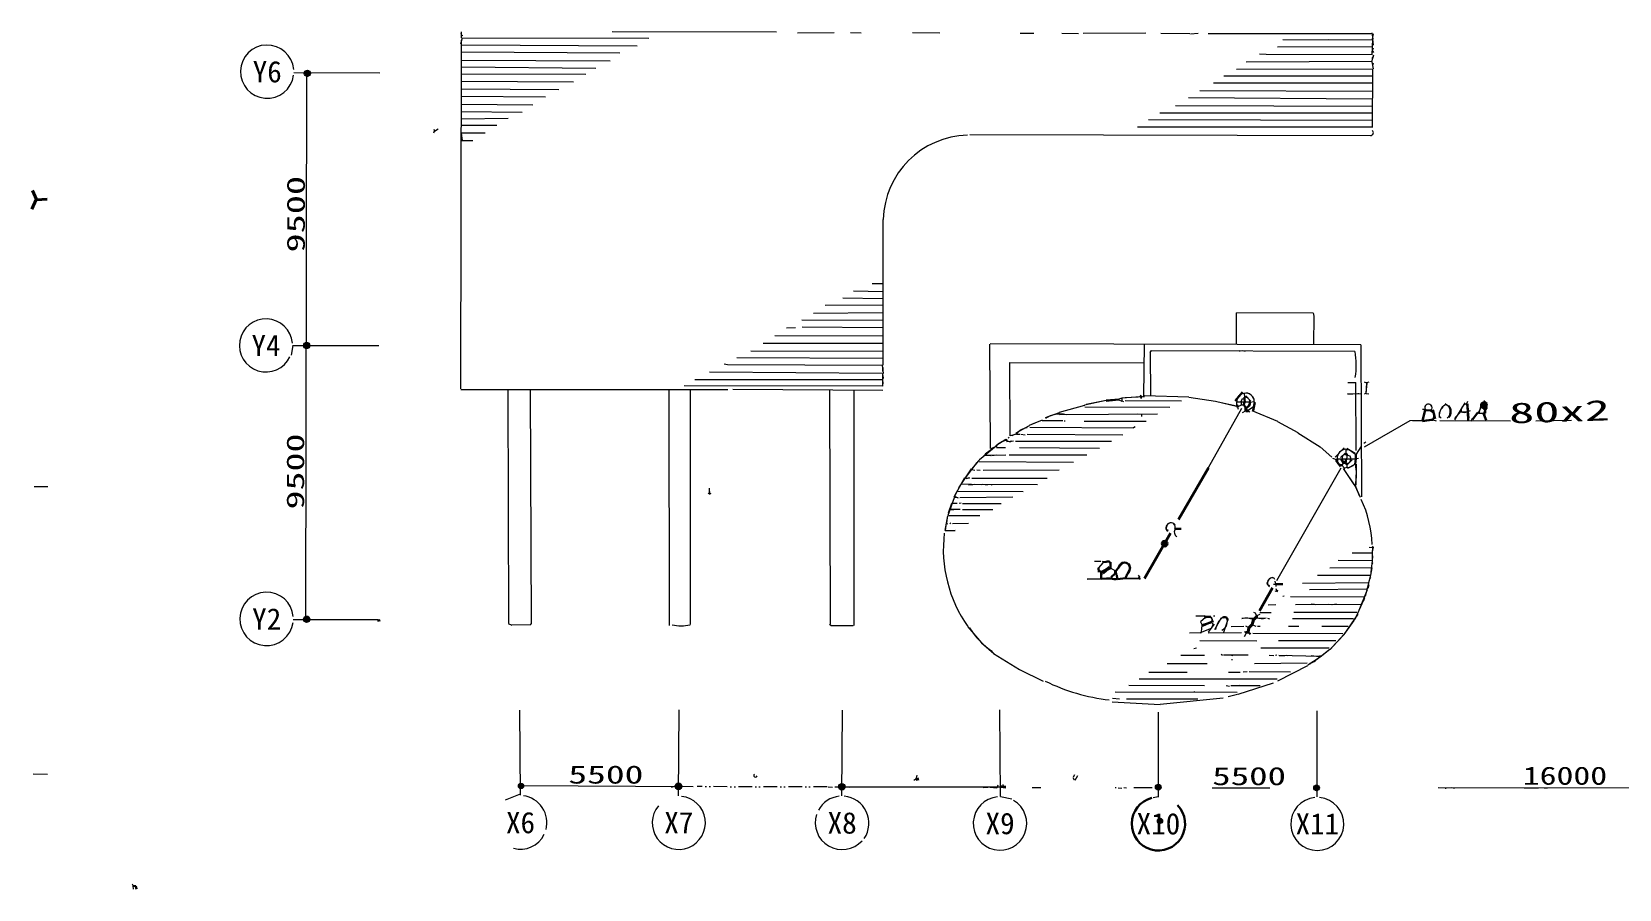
# Model space of a CAD drawing. Header units: millimetres. Extents: x -35814 to 127651, y -10134 to 104094.
# Drawn here: x -35814 to 19084, y 25374 to 55031 of the extents above; entities that cross this region are included whole.
import ezdxf
from ezdxf.enums import TextEntityAlignment as Align

# ---------------------------------------------------------------- set-up
doc = ezdxf.new("R2010")
doc.units = ezdxf.units.MM
doc.linetypes.add('PHANTOM', pattern=[863.875215, 473.397881, -130.159111, 0, -130.159111, 0, -130.159111])
for name, color, linetype, lineweight in [('A_HATCH', 252, 'CONTINUOUS', 15), ('A_MED', 9, 'CONTINUOUS', 20), ('A_THIN', 8, 'CONTINUOUS', 15), ('AXIS', 1, 'CONTINUOUS', 15), ('AXIS_SYM', 1, 'CONTINUOUS', 20), ('AXIS_TEXT', 1, 'CONTINUOUS', 13), ('CHECK', 2, 'CONTINUOUS', 40), ('DIM', 3, 'CONTINUOUS', 15), ('DIM_TEXT', 3, 'CONTINUOUS', 13), ('FRAME', 8, 'CONTINUOUS', 80), ('L_PHANTOM', 34, 'PHANTOM', 9), ('P_R', 5, 'CONTINUOUS', 40), ('P_R_MARK', 5, 'CONTINUOUS', 25), ('P_SIZE', 140, 'CONTINUOUS', 13), ('SYM', 4, 'CONTINUOUS', 25), ('TEXT_SHAPE', 7, 'CONTINUOUS', 30)]:
    doc.layers.add(name, color=color, linetype=linetype, lineweight=lineweight)
doc.styles.add('JP', font='msgothic.ttc')

msp = doc.modelspace()

# ---------------------------------------------------------------- hatches: boundary and pattern name
at = {"layer": 'DIM'}
h = msp.add_hatch(color=7, dxfattribs=at)
h.dxf.hatch_style = 1
edge = h.paths.add_edge_path()
edge.add_arc((-26280, 53591), 108, 0, 360)
h = msp.add_hatch(color=7, dxfattribs=at)
h.dxf.hatch_style = 1
edge = h.paths.add_edge_path()
edge.add_arc((-26307, 44179), 108, 0, 360)
h = msp.add_hatch(color=7, dxfattribs=at)
h.dxf.hatch_style = 1
edge = h.paths.add_edge_path()
edge.add_arc((-26309, 34712), 110, 0, 360)
h = msp.add_hatch(color=7, dxfattribs=at)
h.dxf.hatch_style = 1
edge = h.paths.add_edge_path()
edge.add_arc((-18895, 28944), 90, 0, 360)
h = msp.add_hatch(color=7, dxfattribs=at)
h.dxf.hatch_style = 1
edge = h.paths.add_edge_path()
edge.add_arc((-13451, 28934), 115, 0, 360)
h = msp.add_hatch(color=7, dxfattribs=at)
h.dxf.hatch_style = 1
edge = h.paths.add_edge_path()
edge.add_arc((-7802, 28920), 112, 0, 360)
h = msp.add_hatch(color=7, dxfattribs=at)
h.dxf.hatch_style = 1
edge = h.paths.add_edge_path()
edge.add_arc((3143, 28901), 99.1, 0, 360)
h = msp.add_hatch(color=7, dxfattribs=at)
h.dxf.hatch_style = 1
edge = h.paths.add_edge_path()
edge.add_arc((8615, 28880), 97.3, 0, 360)
h = msp.add_hatch(color=7, dxfattribs=at)
h.dxf.hatch_style = 1
edge = h.paths.add_edge_path()
edge.add_arc((3203, 27739), 90, 0, 360)
at = {"layer": 'TEXT_SHAPE'}
h = msp.add_hatch(color=7, dxfattribs=at)
h.dxf.hatch_style = 1
edge = h.paths.add_edge_path()
edge.add_arc((14405, 42114), 99.1, 0, 360)
h = msp.add_hatch(color=7, dxfattribs=at)
h.dxf.hatch_style = 1
edge = h.paths.add_edge_path()
edge.add_arc((3365, 37328), 95.4, 0, 360)

# ---------------------------------------------------------------- linework, layer by layer
at = {"layer": 'A_HATCH', "lineweight": 15}
for p, q in [((-20948, 54579), (-14883, 54546)), ((-20939, 54820), (-14477, 54813)), ((10542, 54512), (7267, 54503)), ((-20957, 54053), (-15812, 54026)), ((-20957, 53818), (-16302, 53774)), ((-20956, 54335), (-15474, 54298)), ((10537, 54004), (6186, 53978)), ((6879, 54251), (10538, 54240)), ((-20958, 53324), (-17079, 53300)), ((-20957, 53572), (-16657, 53560)), ((5054, 53260), (10541, 53265)), ((5409, 53505), (10541, 53504)), ((5848, 53738), (10541, 53751)), ((-20962, 52801), (-18042, 52785)), ((-20958, 53061), (-17586, 53028)), ((4193, 52755), (10545, 52716)), ((4581, 52996), (10545, 52977)), ((-20959, 52268), (-18853, 52254)), ((-20958, 52529), (-18481, 52509)), ((-19342, 52027), (-20959, 52011)), ((-19731, 51787), (-20947, 51791)), ((-20137, 51525), (-20960, 51529)), ((-7768, 45834), (-6396, 45811)), ((-7396, 46068), (-6388, 46044)), ((-6397, 45311), (-8782, 45288)), ((-10116, 44520), (-6389, 44510)), ((-6389, 44786), (-9170, 44810)), ((-6390, 43969), (-10944, 43982)), ((-10522, 44265), (-6398, 44259)), ((-11755, 43522), (-6403, 43496)), ((-6390, 43734), (-11434, 43756)), ((-6404, 42987), (-12886, 42993)), ((-6403, 43216), (-12380, 43253)), ((-6387, 42626), (-11570, 42659)), ((-1303, 41353), (2289, 41334)), ((-1797, 40867), (1529, 40869)), ((-1662, 40655), (1107, 40632)), ((-1392, 41108), (1917, 41095)), ((667, 40389), (-2017, 40382)), ((-3791, 39141), (-1529, 39132)), ((-3724, 38921), (-1884, 38943)), ((-3623, 38716), (-2289, 38717)), ((-3623, 38507), (-2576, 38504)), ((-3032, 38286), (-4113, 38286)), ((6417, 34232), (9524, 34217)), ((9051, 33713), (6687, 33710)), ((9287, 33968), (7295, 33963)), ((8290, 33188), (6467, 33173)), ((7716, 32884), (6281, 32889))]:
    msp.add_line(p, q, dxfattribs=at)
at = {"layer": 'A_HATCH', "lineweight": 20}
msp.add_line((-6388, 45573), (-8376, 45562), dxfattribs=at)
at = {"layer": 'A_MED', "lineweight": 20}
for p, q in [((-20960, 55029), (-20960, 54826)), ((10527, 54993), (10562, 54774)), ((-20928, 54823), (-20982, 54597)), ((10542, 54228), (10559, 54770)), ((10581, 54217), (10521, 53996)), ((10533, 53990), (10576, 53743)), ((8494, 45304), (8522, 45189)), ((-26789, 44178), (-26843, 43840)), ((2897, 44002), (2846, 43941)), ((2859, 43938), (2875, 42452)), ((5975, 43974), (5942, 44008)), ((-6410, 43498), (-6372, 43216)), ((-6387, 42771), (-6386, 43211)), ((10359, 42890), (10320, 42520)), ((10428, 42908), (10343, 42893)), ((-13049, 42658), (-13045, 34529)), ((-8227, 42632), (-8209, 34545)), ((1883, 42354), (1781, 42322)), ((2526, 42402), (1884, 42362)), ((2671, 42406), (2003, 42373)), ((2670, 42453), (4198, 42401)), ((10175, 42498), (9685, 42507)), ((6021, 42006), (4872, 39948)), ((11846, 41570), (10257, 40663)), ((15323, 41566), (12875, 41576)), ((17433, 41588), (16201, 41566)), ((7241, 36050), (9462, 39947)), ((-12385, 39251), (-12377, 39032)), ((-12384, 39201), (-12384, 39082)), ((1060, 36460), (1175, 36343)), ((1241, 36673), (1068, 36478)), ((1242, 36672), (1077, 36493)), ((1474, 36492), (1665, 36383)), ((1915, 36680), (2100, 36637)), ((2453, 36237), (2505, 36153)), ((679, 36100), (2503, 36118)), ((1169, 36105), (679, 36099)), ((2469, 36117), (2013, 36116)), ((-19335, 34567), (-19213, 34508)), ((-19210, 34523), (-18568, 34532)), ((-18565, 34521), (-18532, 34561)), ((-8223, 34541), (-8173, 34490)), ((-8169, 34494), (-7405, 34494)), ((4864, 34240), (6025, 34257)), ((1549, 31857), (3207, 31765)), ((5387, 31984), (3208, 31760)), ((5886, 32110), (5555, 32033)), ((-5239, 29182), (-5306, 29130)), ((-5205, 29315), (-5242, 29180))]:
    msp.add_line(p, q, dxfattribs=at)
msp.add_arc((-13369, 35857), 1372, 257.4182, 283.5825, dxfattribs=at)
at = {"layer": 'A_THIN', "lineweight": 15}
for p, q in [((-20976, 54978), (-20958, 54911)), ((-20959, 54914), (-20908, 54898)), ((-10054, 55017), (-15743, 55031)), ((-9328, 54999), (-8062, 55009)), ((-7505, 55005), (-7133, 54995)), ((-4415, 54987), (-5361, 54993)), ((-1629, 54984), (-1157, 54979)), ((-194, 54983), (380, 54969)), ((2709, 54978), (548, 54973)), ((3232, 54981), (4229, 54968)), ((4261, 54963), (4517, 54977)), ((4870, 54971), (10509, 54976)), ((10574, 54957), (10534, 54772)), ((-20974, 42676), (-20958, 54741)), ((-20960, 54741), (-20927, 54741)), ((7453, 54758), (10543, 54754)), ((9023, 54759), (10538, 54751)), ((10573, 54467), (10538, 54382)), ((10538, 54378), (10586, 54308)), ((10546, 54770), (10575, 54564)), ((6642, 54271), (6879, 54253)), ((10578, 54176), (10531, 54106)), ((10570, 53941), (10555, 53856)), ((10556, 51723), (10558, 53737)), ((10552, 52217), (3196, 52218)), ((3736, 52477), (10540, 52455)), ((-21908, 51661), (-21890, 51593)), ((-21765, 51664), (-21884, 51581)), ((10544, 51733), (2419, 51731)), ((2807, 51997), (10552, 51969)), ((-21893, 51593), (-21925, 51525)), ((-20966, 51524), (-20933, 51273)), ((-20951, 51271), (-20559, 51271)), ((-3372, 51477), (10488, 51442)), ((-6387, 48543), (-6386, 43500)), ((-6754, 46326), (-6387, 46326)), ((-6397, 45040), (-9187, 45056)), ((5839, 45308), (5837, 44225)), ((5844, 45321), (8489, 45310)), ((8522, 45190), (8516, 44225)), ((-9712, 44791), (-9406, 44807)), ((-2692, 44226), (-2675, 40621)), ((-2671, 44244), (10143, 44211)), ((2646, 42417), (2662, 44221)), ((2900, 44007), (9940, 43980)), ((6042, 44012), (6145, 43986)), ((10179, 38948), (10163, 44208)), ((-11874, 43547), (-11754, 43518)), ((-6377, 43415), (-6390, 43296)), ((-2008, 43586), (2642, 43580)), ((-2006, 43566), (-1993, 41061)), ((-6384, 43141), (-6366, 43040)), ((-6378, 42924), (-6378, 42856)), ((9702, 42904), (9972, 42904)), ((9988, 40551), (9976, 42904)), ((10259, 42919), (10345, 42889)), ((10349, 42887), (10325, 42515)), ((-20974, 42656), (-11739, 42654)), ((-19350, 42651), (-19331, 34581)), ((-18527, 34564), (-18564, 42651)), ((-13780, 42650), (-13769, 34495)), ((-6391, 42770), (-13258, 42787)), ((-7389, 42619), (-7389, 34494)), ((1345, 42277), (595, 42113)), ((1346, 42272), (654, 42137)), ((1778, 42301), (1880, 42252)), ((1885, 42347), (1885, 42262)), ((4197, 42392), (5126, 42256)), ((9685, 42506), (9870, 42510)), ((10056, 42532), (10056, 42498)), ((10326, 42518), (10258, 42502)), ((10327, 42518), (10429, 42505)), ((-281, 41847), (-768, 41674)), ((595, 42109), (-283, 41863)), ((-272, 41797), (3117, 41817)), ((600, 42057), (3539, 42043)), ((1886, 42264), (1935, 42244)), ((3945, 42249), (2003, 42265)), ((2441, 41814), (2559, 41802)), ((2560, 41805), (2560, 41720)), ((6373, 41934), (7270, 41557)), ((-1319, 41397), (-1780, 41148)), ((-1376, 41383), (-1394, 41350)), ((-872, 41597), (-1321, 41411)), ((-872, 41597), (-1243, 41443)), ((-159, 41577), (-867, 41569)), ((-159, 41577), (-867, 41569)), ((-108, 41569), (-74, 41569)), ((584, 41564), (2728, 41568)), ((2341, 41363), (2291, 41329)), ((7269, 41554), (7973, 41171)), ((-3039, 40239), (-2467, 40704)), ((-2454, 40686), (-2654, 40610)), ((-2125, 40928), (-2473, 40712)), ((-2454, 40690), (-2436, 40656)), ((-2448, 40655), (-2135, 40655)), ((-2439, 40655), (-2135, 40655)), ((-2098, 40941), (-2116, 40908)), ((-2109, 40857), (-1865, 40879)), ((-2018, 40996), (-2051, 40978)), ((-1763, 41115), (-1977, 41058)), ((-1767, 41122), (-1921, 41059)), ((-1763, 41112), (-1645, 41112)), ((-1763, 41112), (-1645, 41112)), ((-1611, 41109), (-1459, 41094)), ((7967, 41157), (8740, 40674)), ((8739, 40671), (9146, 40319)), ((-3135, 40133), (-3536, 39600)), ((-3076, 40193), (-3316, 39906)), ((-2839, 40413), (-3069, 40192)), ((-3047, 40163), (211, 40149)), ((-2629, 40584), (-2839, 40417)), ((-2828, 40390), (-2642, 40379)), ((-2134, 40388), (-2822, 40378)), ((-2440, 40388), (-2608, 40367)), ((-3921, 38942), (-3548, 39609)), ((-3328, 39911), (-3760, 39252)), ((-3385, 39597), (-3520, 39585)), ((-3384, 39601), (-3515, 39570)), ((-3302, 39886), (-3202, 39865)), ((-3301, 39596), (-701, 39597)), ((-3131, 39880), (-3013, 39864)), ((-2912, 39865), (-279, 39879)), ((-12388, 39085), (-12419, 39049)), ((-12384, 39084), (-12334, 39064)), ((-3859, 39070), (-4135, 38296)), ((-2981, 39365), (-3656, 39386)), ((-3419, 39358), (-3268, 39370)), ((-1039, 39366), (-3200, 39367)), ((-2930, 39382), (-2761, 39364)), ((-2611, 39358), (-2648, 39349)), ((-4113, 38387), (-3991, 38730)), ((-4062, 38505), (-3927, 38505)), ((-3707, 38505), (-4062, 38505)), ((-3903, 38933), (-3989, 38730)), ((-3981, 38725), (-3808, 38725)), ((-3977, 38725), (-3808, 38725)), ((-3892, 38932), (-3807, 38917)), ((-3885, 38955), (-3775, 38910)), ((-3674, 38729), (-3742, 38713)), ((-4232, 37778), (-4137, 38294)), ((-4189, 38033), (-4231, 37786)), ((-4182, 38027), (-4131, 38011)), ((-4155, 38234), (-4180, 38031)), ((-4028, 38030), (-4061, 38012)), ((-3421, 38020), (-3978, 38014)), ((-3877, 37782), (-4231, 37773)), ((-4215, 37777), (-3877, 37781)), ((10540, 36998), (9848, 36993)), ((10536, 36995), (9864, 37000)), ((10438, 37210), (10540, 37196)), ((10578, 37206), (10529, 36998)), ((10536, 36996), (10550, 36827)), ((10574, 37234), (10540, 37200)), ((10540, 36997), (10540, 36743)), ((10553, 37199), (10543, 36996)), ((933, 36723), (1153, 36724)), ((1200, 36724), (1236, 36675)), ((8648, 36241), (10471, 36233)), ((10506, 36491), (9070, 36480)), ((9358, 36757), (10535, 36743)), ((10523, 36486), (10479, 36234)), ((10499, 36338), (10555, 36737)), ((10556, 36659), (10523, 36607)), ((10404, 35968), (8125, 35947)), ((10348, 35756), (8377, 35731)), ((10072, 34969), (10373, 35736)), ((10310, 35509), (10488, 36231)), ((10423, 35900), (10392, 35781)), ((10485, 36152), (10428, 36045)), ((6942, 35211), (7212, 35220)), ((7719, 35498), (10251, 35483)), ((7887, 35222), (10150, 35236)), ((8427, 35241), (8546, 35233)), ((8596, 35227), (10150, 35234)), ((9019, 35237), (9120, 35223)), ((9306, 35231), (9171, 35216)), ((10273, 35458), (9939, 34708)), ((10263, 35409), (10161, 35230)), ((6652, 34942), (7043, 34948)), ((7786, 34735), (9896, 34735)), ((10014, 34950), (7836, 34949)), ((10038, 34888), (9564, 34189)), ((9901, 34669), (9565, 34189)), ((-3448, 34454), (-2971, 33900)), ((7650, 34474), (8005, 34475)), ((8798, 34475), (9710, 34475)), ((9083, 33666), (9560, 34185)), ((9568, 34188), (9114, 33700)), ((-2970, 33901), (-2545, 33532)), ((-2550, 33525), (-1652, 32979)), ((4577, 33978), (6552, 33960)), ((5315, 33504), (5366, 33471)), ((9074, 33666), (8739, 33404)), ((9044, 33637), (8798, 33452)), ((-1655, 32974), (-837, 32576)), ((3445, 33185), (4830, 33187)), ((3918, 33467), (4745, 33466)), ((6248, 33467), (5404, 33475)), ((6248, 33467), (5404, 33468)), ((5672, 33472), (5723, 33456)), ((5674, 33324), (5707, 33324)), ((6975, 33471), (7143, 33459)), ((7245, 33472), (7194, 33456)), ((7273, 32581), (8311, 33114)), ((7312, 33464), (8712, 33439)), ((7328, 33459), (7514, 33459)), ((7581, 33474), (7614, 33457)), ((8739, 33395), (8310, 33123)), ((8390, 33189), (8372, 33156)), ((8426, 33462), (8712, 33429)), ((8797, 33450), (8713, 33440)), ((2482, 32655), (7256, 32647)), ((2820, 32878), (4138, 32876)), ((5486, 32423), (5606, 32398)), ((5572, 32883), (5977, 32887)), ((7117, 32500), (5889, 32106)), ((5961, 32425), (5927, 32407)), ((6010, 32425), (6094, 32419)), ((6214, 32899), (6079, 32880)), ((1806, 31950), (1558, 31973)), ((4407, 32205), (4374, 32188)), ((-18926, 28657), (-19438, 28459)), ((-13462, 28972), (-13706, 28894)), ((-8277, 28916), (-8124, 28905)), ((-7671, 28927), (-7518, 28902)), ((-2907, 28894), (-2755, 28905)), ((-2671, 28910), (-2435, 28887)), ((-2438, 28905), (-2421, 28888)), ((-2402, 28976), (-2434, 28907)), ((-2311, 28587), (-1921, 28501)), ((-2234, 28992), (-2214, 28908)), ((1753, 28885), (1887, 28874)), ((1955, 28893), (2040, 28879)), ((3143, 28565), (2966, 28541)), ((13300, 28891), (13385, 28873))]:
    msp.add_line(p, q, dxfattribs=at)
for centre, radius, start, end in [((10475, 51540), 105, 277.356, 50.4718), ((-3384, 48471), 2982, 91.3886, 178.6173), ((7318, 43509), 2672, 350.6864, 9.9885), ((-247, 40846), 961, 77.8306, 122.2266), ((-1260, 40681), 669, 101.1271, 139.3977), ((-2015, 40337), 571, 100.1794, 141.3855), ((-1996, 41028), 167, 224.4076, 302.513), ((6516, 37153), 4026, 2.1059, 25.0132), ((351, 37134), 4642, 173.0734, 215.1908), ((-939, 36005), 2921, 212.9624, 235.7083), ((8226, 33750), 585, 286.4228, 327.7138), ((2151, 38422), 6535, 243.5153, 263.8418)]:
    msp.add_arc(centre, radius, start, end, dxfattribs=at)
at = {"layer": 'AXIS', "lineweight": 15}
for p, q in [((-26748, 53624), (-23781, 53606)), ((-26796, 44184), (-23808, 44179)), ((-18912, 28622), (-18930, 31568)), ((-13445, 28609), (-13422, 31584)), ((-7805, 28608), (-7782, 31566)), ((-2317, 28586), (-2333, 31582)), ((3153, 28563), (3155, 31496)), ((8640, 28571), (8641, 31546))]:
    msp.add_line(p, q, dxfattribs=at)
at = {"layer": 'AXIS', "lineweight": 20}
msp.add_line((-26769, 34700), (-23836, 34699), dxfattribs=at)
at = {"layer": 'AXIS_SYM', "lineweight": 20}
for centre, radius, start, end in [((-27672, 53651), 922, 4.7611, 352.0878), ((-7791, 27672), 927, 161.767, 317.958), ((-18902, 27645), 886, 253.3687, 335.1814)]:
    msp.add_arc(centre, radius, start, end, dxfattribs=at)
at = {"layer": 'AXIS_SYM', "lineweight": 15}
for centre, radius, start, end in [((-27715, 44182), 919, 5.2225, 334.836), ((-27694, 34724), 924, 4.8526, 352.1288), ((-18941, 27674), 942, 345.3295, 82.0802), ((-13439, 27672), 919, 140.2038, 83.9031), ((-7794, 27670), 925, 95.8625, 151.6542), ((-7802, 27658), 938, 325.6884, 85.017), ((-2330, 27648), 926, 95.5044, 59.7333), ((8641, 27634), 917, 95.3242, 84.8899)]:
    msp.add_arc(centre, radius, start, end, dxfattribs=at)
at = {"layer": 'AXIS_SYM', "lineweight": 30}
msp.add_arc((3147, 27637), 924, 104.4172, 44.0941, dxfattribs=at)
at = {"layer": 'CHECK', "lineweight": 40}
msp.add_line((-23826, 34704), (-23795, 34635), dxfattribs=at)
at = {"layer": 'DIM', "lineweight": 15}
for p, q in [((-26331, 34721), (-26303, 53599)), ((4744, 32412), (2127, 32419)), ((6664, 32409), (5656, 32410)), ((5876, 32180), (1654, 32192)), ((4507, 31953), (2042, 31953)), ((-12936, 28921), (-18908, 28945)), ((-2131, 28899), (-8040, 28910)), ((-6909, 28902), (-7213, 28909)), ((-1219, 28892), (-915, 28891)), ((1651, 28890), (1684, 28890)), ((2934, 28882), (2293, 28887)), ((5010, 28879), (7003, 28887)), ((24539, 28865), (12827, 28876)), ((13063, 28871), (13097, 28871)), ((16288, 28871), (15798, 28871)), ((16491, 28877), (16593, 28867))]:
    msp.add_line(p, q, dxfattribs=at)
at = {"layer": 'DIM'}
for centre, radius in [((-26280, 53591), 108), ((-26307, 44179), 108), ((-26309, 34712), 110), ((-18895, 28944), 90), ((-13451, 28934), 115), ((-7802, 28920), 112), ((3143, 28901), 99.1), ((8615, 28880), 97.3), ((3203, 27739), 90)]:
    msp.add_circle(centre, radius, dxfattribs=at)
at = {"layer": 'DIM', "lineweight": 20}
msp.add_arc((-10789, 29307), 57.5, 121.4768, 351.9635, dxfattribs=at)
at = {"layer": 'FRAME', "lineweight": 15}
msp.add_line((-35733, 39306), (-35260, 39306), dxfattribs=at)
at = {"layer": 'FRAME', "lineweight": 20}
msp.add_line((-35761, 29365), (-35271, 29358), dxfattribs=at)
at = {"layer": 'L_PHANTOM', "lineweight": 15}
msp.add_line((-8310, 28913), (-12801, 28924), dxfattribs=at)
at = {"layer": 'P_R', "lineweight": 40}
for p, q in [((4877, 39946), (3838, 38166)), ((3570, 37691), (2663, 36120))]:
    msp.add_line(p, q, dxfattribs=at)
at = {"layer": 'P_R_MARK', "lineweight": 20}
for p, q in [((3408, 37895), (3401, 37828)), ((3404, 37824), (3483, 37792))]:
    msp.add_line(p, q, dxfattribs=at)
at = {"layer": 'P_R_MARK', "lineweight": 30}
for p in [(3720, 37844), (3724, 37844)]:
    msp.add_line(p, (3940, 37844), dxfattribs=at)
at = {"layer": 'P_R_MARK', "lineweight": 20}
for centre, radius, start, end in [((3583, 37873), 172, 36.4628, 224.4991), ((3577, 37901), 149, 338.2157, 182.2286), ((3881, 37730), 185, 144.5824, 239.2352)]:
    msp.add_arc(centre, radius, start, end, dxfattribs=at)
at = {"layer": 'SYM', "lineweight": 40}
for p, q in [((-35791, 49546), (-35653, 49226)), ((-35661, 49228), (-35814, 48890)), ((-35283, 49242), (-35654, 49223)), ((6173, 42025), (6173, 41923)), ((6173, 41923), (6257, 41923)), ((9564, 40128), (9615, 40128)), ((9611, 40122), (9662, 40089)), ((9636, 40421), (9687, 40388))]:
    msp.add_line(p, q, dxfattribs=at)
at = {"layer": 'SYM', "lineweight": 30}
for p, q in [((6051, 42562), (5806, 42271)), ((6119, 42329), (6136, 42227)), ((6123, 42397), (6123, 42329)), ((5854, 42111), (5890, 42061)), ((6101, 42123), (6169, 42022)), ((6119, 42228), (6102, 42127)), ((6483, 42222), (6422, 41930)), ((9284, 40215), (9444, 39996)), ((9328, 40264), (9328, 40230)), ((9467, 40255), (9552, 40120)), ((9636, 40263), (9620, 40128)), ((9974, 40263), (9956, 40077)), ((9970, 40433), (9969, 40264))]:
    msp.add_line(p, q, dxfattribs=at)
at = {"layer": 'SYM', "lineweight": 20}
for p, q in [((6036, 42313), (6003, 42228)), ((6122, 42333), (6037, 42318)), ((6110, 42516), (6126, 42397)), ((6167, 42437), (6346, 42257)), ((5852, 42228), (6004, 42228)), ((5852, 42228), (5852, 42109)), ((6004, 42228), (6004, 42126)), ((6004, 42126), (6105, 42126)), ((6175, 41920), (6042, 41848)), ((6139, 42228), (6308, 42228)), ((6441, 42062), (6252, 41931)), ((6460, 42232), (6308, 42213)), ((6463, 42227), (6453, 42058)), ((9575, 40636), (9261, 40312)), ((9659, 40627), (9948, 40455)), ((9328, 40264), (9480, 40264)), ((9602, 40454), (9450, 40302)), ((9562, 40130), (9495, 40045)), ((9632, 40588), (9751, 40579)), ((9632, 40585), (9632, 40416)), ((9649, 40264), (9801, 40264)), ((9676, 40384), (9651, 40263)), ((9665, 40094), (9665, 39959)), ((9843, 40221), (9675, 40053)), ((9684, 40386), (9768, 40364)), ((9752, 40576), (9965, 40426)), ((9771, 40361), (9801, 40264)), ((9801, 40264), (9969, 40264)), ((9990, 40077), (9979, 39349)), ((9666, 39957), (9581, 39939)), ((9956, 40071), (9686, 39925))]:
    msp.add_line(p, q, dxfattribs=at)
at = {"layer": 'SYM', "lineweight": 15}
for p, q in [((5126, 42259), (5846, 42085)), ((5212, 42235), (5848, 42093)), ((5884, 42058), (5904, 41974)), ((6008, 42119), (5889, 42053)), ((6004, 42228), (6122, 42228)), ((6256, 41921), (6305, 41885)), ((10142, 40678), (9982, 40425)), ((10322, 40842), (10256, 40790)), ((9171, 40285), (9324, 40221)), ((9497, 40264), (9632, 40264)), ((10072, 40274), (9970, 40260)), ((9494, 40042), (9579, 39940)), ((9531, 39927), (9936, 39330)), ((9573, 39942), (9568, 39858)), ((9577, 39859), (9887, 39402)), ((9882, 39397), (9966, 39346)), ((9941, 39339), (10123, 38934)), ((9953, 39343), (10089, 38995))]:
    msp.add_line(p, q, dxfattribs=at)
at = {"layer": 'SYM', "lineweight": 20}
for centre, radius, start, end in [((6129, 42254), 269, 95.1155, 185.3308), ((6180, 42250), 282, 355.5131, 105.5284), ((6141, 42224), 169, 1.268, 96.0942), ((6157, 42223), 315, 19.2949, 80.8497), ((9644, 40272), 317, 92.0731, 181.4782), ((9612, 40293), 115, 80.5442, 194.5546), ((9665, 40230), 130, 270.2016, 13.7375), ((9670, 40309), 351, 269.2539, 320.5973)]:
    msp.add_arc(centre, radius, start, end, dxfattribs=at)
at = {"layer": 'SYM', "lineweight": 30}
for centre, radius, start, end in [((6148, 42191), 162, 278.3907, 7.1949), ((9483, 40195), 154, 167.3453, 275.177)]:
    msp.add_arc(centre, radius, start, end, dxfattribs=at)
at = {"layer": 'SYM', "lineweight": 15}
msp.add_arc((7842, 39736), 2153, 349.6982, 9.1859, dxfattribs=at)
at = {"layer": 'TEXT_SHAPE', "lineweight": 30}
for p, q in [((1788, 42308), (1345, 42272)), ((1784, 42313), (1346, 42270)), ((2526, 42397), (2578, 42365)), ((12369, 41947), (12280, 41589)), ((12571, 41943), (12368, 41927)), ((12369, 41973), (12369, 41922)), ((12635, 41958), (12723, 41640)), ((13093, 42160), (13075, 42126)), ((13822, 42160), (13844, 41905)), ((13854, 41583), (13838, 42159)), ((13849, 41904), (13868, 41683)), ((14198, 41863), (14013, 41620)), ((14390, 41823), (14482, 41599)), ((14446, 41938), (14425, 41838)), ((14445, 42091), (14445, 41837)), ((12639, 41614), (12285, 41576)), ((12641, 41625), (12289, 41560)), ((1075, 36490), (1090, 36345)), ((1180, 36355), (1165, 36118)), ((1169, 36355), (1169, 36122)), ((1236, 36689), (1472, 36706)), ((1487, 36688), (1487, 36490)), ((1652, 36294), (1514, 36162)), ((1661, 36289), (1706, 36256)), ((1662, 36369), (1904, 36677)), ((1704, 36253), (1722, 36117)), ((2174, 36469), (2005, 36139)), ((2114, 36637), (2175, 36477)), ((1525, 36136), (1170, 36111)), ((2014, 36129), (1728, 36098)), ((7213, 35931), (7449, 35931)), ((7213, 35931), (7449, 35931)), ((7248, 35696), (7281, 35678)), ((4996, 34606), (4662, 34509)), ((4986, 34626), (4670, 34486)), ((4769, 34800), (4966, 34795)), ((6247, 34270), (6330, 34201)), ((-32303, 25497), (-32219, 25482)), ((-32216, 25477), (-32189, 25374))]:
    msp.add_line(p, q, dxfattribs=at)
at = {"layer": 'TEXT_SHAPE', "lineweight": 40}
for p, q in [((2559, 42450), (2523, 42400)), ((1474, 36489), (1195, 36338)), ((1459, 36509), (1223, 36311)), ((1659, 36372), (1659, 36287)), ((2506, 36149), (2472, 36115)), ((7091, 35795), (6643, 35001)), ((6438, 34694), (6395, 34527)), ((6532, 34784), (6437, 34693)), ((6536, 34831), (6536, 34780)), ((6250, 34268), (6182, 34252)), ((6278, 34408), (6251, 34272)), ((6394, 34532), (6280, 34410)), ((-5135, 29192), (-5236, 29175)), ((-2322, 28927), (-2131, 28903))]:
    msp.add_line(p, q, dxfattribs=at)
at = {"layer": 'TEXT_SHAPE', "lineweight": 15}
for p, q in [((14412, 42277), (14412, 42243)), ((12284, 41973), (12369, 41973)), ((14395, 41989), (14445, 41939)), ((14420, 42255), (14519, 42184)), ((14516, 42038), (14448, 41937)), ((11929, 41587), (12284, 41582)), ((7128, 35931), (7196, 35931)), ((7176, 36032), (7193, 35930)), ((7247, 35693), (7179, 35675)), ((7212, 35778), (7247, 35694)), ((7498, 35511), (7447, 35495)), ((4443, 34831), (4696, 34831)), ((4443, 34831), (4768, 34831)), ((4701, 34836), (4768, 34768)), ((5002, 34595), (5032, 34528)), ((5051, 34831), (5101, 34831)), ((6874, 34745), (6030, 34741)), ((6436, 34952), (6498, 34937)), ((6496, 34932), (6534, 34830)), ((6924, 34745), (6991, 34727)), ((4594, 34241), (4222, 34231)), ((4646, 34270), (4596, 34236)), ((4967, 34388), (4650, 34260)), ((5032, 34524), (4974, 34387)), ((5658, 34466), (6097, 34474)), ((6191, 34250), (6115, 34102)), ((6154, 34488), (6288, 34418)), ((6397, 34515), (6513, 34475)), ((6570, 34475), (6671, 34475)), ((4460, 33708), (4375, 33693)), ((190, 29240), (239, 29155)), ((249, 29331), (197, 29247)), ((265, 29152), (359, 29308)), ((-32338, 25560), (-32303, 25493)), ((-32316, 25493), (-32312, 25374))]:
    msp.add_line(p, q, dxfattribs=at)
at = {"layer": 'TEXT_SHAPE', "lineweight": 20}
for p, q in [((12361, 41924), (12282, 41584)), ((13742, 42193), (13389, 41604)), ((13593, 41895), (13391, 41659)), ((13845, 41871), (13601, 41871)), ((13834, 42245), (13799, 42161)), ((13923, 41918), (13855, 41901)), ((14217, 41847), (13999, 41647)), ((14359, 42129), (14209, 41850)), ((14296, 42090), (14225, 41837)), ((14226, 41837), (14428, 41837)), ((14421, 41836), (14447, 41682)), ((12284, 41586), (11845, 41580)), ((12636, 41606), (12755, 41576)), ((13995, 41651), (13951, 41551)), ((6973, 36102), (6890, 35935)), ((6893, 35920), (6987, 35881)), ((7213, 35931), (7213, 35846)), ((4763, 34768), (4606, 34617)), ((4606, 34623), (4657, 34507)), ((4769, 34757), (4614, 34632)), ((4970, 34793), (5042, 34610)), ((5093, 34361), (5312, 34745)), ((5307, 34761), (5489, 34787)), ((5409, 34264), (5548, 34676)), ((6655, 34880), (6537, 34830)), ((4642, 34246), (4222, 34229)), ((4645, 34511), (4626, 34274)), ((5073, 34540), (4872, 34267)), ((6129, 34287), (6178, 34251))]:
    msp.add_line(p, q, dxfattribs=at)
at = {"layer": 'TEXT_SHAPE'}
for centre, radius in [((14405, 42114), 99.1), ((3365, 37328), 95.4)]:
    msp.add_circle(centre, radius, dxfattribs=at)
at = {"layer": 'TEXT_SHAPE', "lineweight": 20}
for centre, radius, start, end in [((12483, 42015), 135, 10.315, 159.7868), ((12485, 42030), 124, 313.4182, 206.0735), ((12998, 41804), 148, 133.4124, 238.6713), ((13262, 41760), 407, 133.7548, 190.4671), ((13243, 41797), 373, 116.7604, 160.6953), ((13009, 41898), 250, 299.1438, 73.1286), ((13714, 42122), 256, 244.2282, 299.551), ((13870, 41916), 258, 105.1215, 185.8721), ((7084, 35973), 171, 68.9432, 234.5477), ((7077, 36054), 98.7, 18.8117, 155.2239), ((4880, 34674), 131, 326.1335, 142.6124), ((5815, 34230), 707, 128.8821, 169.6902), ((5188, 34637), 345, 296.702, 25.3288)]:
    msp.add_arc(centre, radius, start, end, dxfattribs=at)
at = {"layer": 'TEXT_SHAPE', "lineweight": 30}
for centre, radius, start, end in [((12507, 41753), 180, 313.9237, 70.9782), ((12914, 41889), 339, 326.3028, 37.3063), ((1394, 36615), 101, 356.5236, 132.4461), ((1978, 36462), 207, 43.6276, 172.4944), ((1830, 36492), 329, 310.373, 21.1935), ((1633, 36245), 151, 220.3746, 306.1895), ((5439, 34692), 97.8, 352.2802, 127.4437)]:
    msp.add_arc(centre, radius, start, end, dxfattribs=at)
at = {"layer": 'TEXT_SHAPE', "lineweight": 15}
for centre, radius, start, end in [((6193, 34198), 551, 64.0288, 107.0762), ((6725, 35227), 489, 247.1285, 287.2335)]:
    msp.add_arc(centre, radius, start, end, dxfattribs=at)

# ---------------------------------------------------------------- texts
at = {"layer": 'AXIS_TEXT', "style": 'JP'}
for s, height, p in [('Y6', 738.3, (-27670, 53649)), ('Y4', 735.9, (-27713, 44180)), ('Y2', 740.5, (-27689, 34721)), ('X6', 736.7, (-18911, 27680)), ('X7', 739.5, (-13438, 27678)), ('X8', 742.2, (-7789, 27669)), ('X9', 742.4, (-2328, 27649)), ('X10', 740.4, (3147, 27640)), ('X11', 735.7, (8642, 27636))]:
    msp.add_text(s, height=height, dxfattribs=at).set_placement(p, align=Align.MIDDLE_CENTER)
at = {"layer": 'DIM_TEXT', "style": 'JP'}
for s, height, rotation, width, p in [('9500', 624.7, 89.9367, 1.558143, (-26371, 47396)), ('9500', 607.8, 89.9367, 1.5875, (-26397, 38509)), ('5500', 626.3, -0.0091, 1.523019, (-17258, 29028)), ('5500', 626.3, -0.0091, 1.496063, (5010, 28974)), ('16000', 626.3, -0.0091, 1.36937, (15748, 28989))]:
    msp.add_text(s, height=height, rotation=rotation, dxfattribs=dict(at, width=width)).set_placement(p)
at = {"layer": 'P_SIZE', "style": 'JP', "width": 1.80489}
msp.add_text('80x2', height=710.9, rotation=1.7855, dxfattribs=at).set_placement((15283, 41484))

doc.saveas('drawing.dxf')
